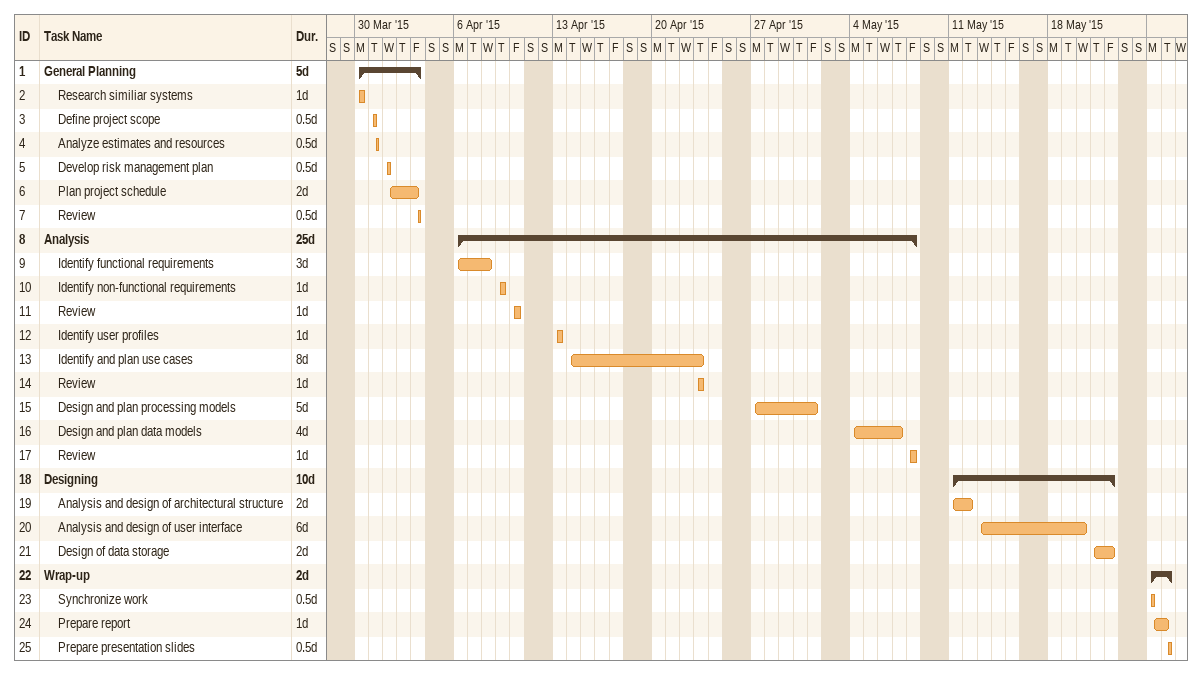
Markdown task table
| ID | Level | Task | Duration | Start | Finish |
|---|---|---|---|---|---|
| 1 | 1 | **General Planning** | 5d | 2015-03-30 | 2015-04-03 |
| 2 | 2 | Research similiar systems | 1d | 2015-03-30 | 2015-03-30 |
| 3 | 2 | Define project scope | 0.5d | 2015-03-31 | 2015-03-31 |
| 4 | 2 | Analyze estimates and resources | 0.5d | 2015-03-31 | 2015-03-31 |
| 5 | 2 | Develop risk management plan | 0.5d | 2015-04-01 | 2015-04-01 |
| 6 | 2 | Plan project schedule | 2d | 2015-04-01 | 2015-04-03 |
| 7 | 2 | Review | 0.5d | 2015-04-03 | 2015-04-03 |
| 8 | 1 | **Analysis** | 25d | 2015-04-06 | 2015-05-08 |
| 9 | 2 | Identify functional requirements | 3d | 2015-04-06 | 2015-04-08 |
| 10 | 2 | Identify non-functional requirements | 1d | 2015-04-09 | 2015-04-09 |
| 11 | 2 | Review | 1d | 2015-04-10 | 2015-04-10 |
| 12 | 2 | Identify user profiles | 1d | 2015-04-13 | 2015-04-13 |
| 13 | 2 | Identify and plan use cases | 8d | 2015-04-14 | 2015-04-23 |
| 14 | 2 | Review | 1d | 2015-04-23 | 2015-04-23 |
| 15 | 2 | Design and plan processing models | 5d | 2015-04-27 | 2015-05-01 |
| 16 | 2 | Design and plan data models | 4d | 2015-05-04 | 2015-05-07 |
| 17 | 2 | Review | 1d | 2015-05-08 | 2015-05-08 |
| 18 | 1 | **Designing** | 10d | 2015-05-11 | 2015-05-22 |
| 19 | 2 | Analysis and design of architectural structure | 2d | 2015-05-11 | 2015-05-12 |
| 20 | 2 | Analysis and design of user interface | 6d | 2015-05-13 | 2015-05-20 |
| 21 | 2 | Design of data storage | 2d | 2015-05-21 | 2015-05-22 |
| 22 | 1 | **Wrap-up** | 2d | 2015-05-25 | 2015-05-26 |
| 23 | 2 | Synchronize work | 0.5d | 2015-05-25 | 2015-05-25 |
| 24 | 2 | Prepare report | 1d | 2015-05-25 | 2015-05-26 |
| 25 | 2 | Prepare presentation slides | 0.5d | 2015-05-26 | 2015-05-26 |
